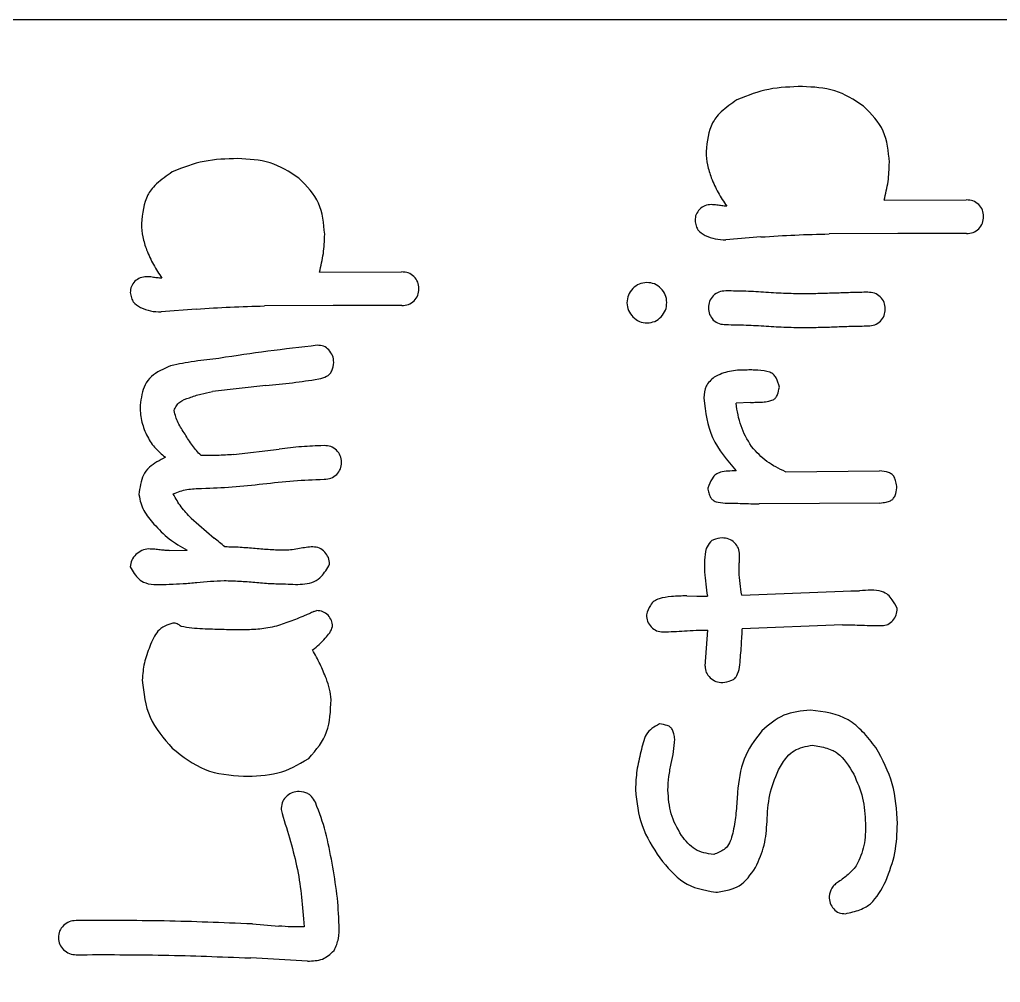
# Model space of a CAD drawing. Header units: millimetres. Extents: x -101.5 to -6.8, y -32 to 36.7.
# Drawn here: x -80.68 to -65.23, y 21.52 to 36.69 of the extents above; entities that cross this region are included whole.
import ezdxf

# ---------------------------------------------------------------- set-up
doc = ezdxf.new("R2010")
doc.units = ezdxf.units.MM
doc.layers.get('0').update_dxf_attribs({"linetype": 'CONTINUOUS'})

msp = doc.modelspace()

# ---------------------------------------------------------------- linework, layer by layer
for p, q in [((-67.06, 33.846), (-65.766, 33.849)), ((-69.005, 33.265), (-69.554, 33.221)), ((-66.846, 33.32), (-67.925, 33.313)), ((-65.763, 33.319), (-66.846, 33.32)), ((-75.957, 32.711), (-74.664, 32.714)), ((-75.743, 32.185), (-76.823, 32.178)), ((-74.66, 32.184), (-75.743, 32.185)), ((-77.902, 32.13), (-78.451, 32.086)), ((-76.804, 30.925), (-77.642, 30.828)), ((-69.167, 30.655), (-69.394, 30.646)), ((-77.313, 29.836), (-76.591, 29.922)), ((-68.616, 29.566), (-67.133, 29.58)), ((-67.129, 29.074), (-69.029, 29.062)), ((-77.978, 28.836), (-77.619, 28.519)), ((-78.324, 28.325), (-78.04, 28.332)), ((-69.304, 27.623), (-67.705, 27.685)), ((-67.705, 27.685), (-67.586, 27.688)), ((-67.586, 27.688), (-67.448, 27.692)), ((-70.17, 27.61), (-70.013, 27.605)), ((-70.013, 27.605), (-69.845, 27.604)), ((-76.047, 27.363), (-76.001, 27.379)), ((-69.881, 26.505), (-69.839, 27.073)), ((-67.715, 27.154), (-69.295, 27.09)), ((-77.011, 22.442), (-76.599, 22.409)), ((-76.144, 21.857), (-77.04, 21.906))]:
    msp.add_line(p, q)
for points in [[(-6.826, 36.689), (-6.826, -32), (-87, -32, -0.414214), (-101.5, -17.5), (-101.5, 22.189, -0.414214), (-87, 36.689)], [(-6.826, -32), (-86.5, -32, -0.414214), (-101.5, -17), (-101.5, 21.689, -0.414214), (-86.5, 36.689), (-6.826, 36.689)]]:
    msp.add_lwpolyline(points, format="xyb", close=True)
for points, knots in [([(-68.349, 35.635), (-68.527, 35.63), (-68.705, 35.624), (-69.052, 35.557), (-69.194, 35.5), (-69.379, 35.425)], [-0.1185463, -0.1185463, -0.1185463, -0.1185463, -0.0597407, -0.0597407, 0, 0, 0, 0]), ([(-67.384, 35.327), (-67.541, 35.429), (-67.676, 35.517), (-67.999, 35.617), (-68.174, 35.626), (-68.349, 35.635)], [-0.1052463, -0.1052463, -0.1052463, -0.1052463, -0.0525171, -0.0525171, 0, 0, 0, 0]), ([(-69.379, 35.425), (-69.466, 35.365), (-69.553, 35.305), (-69.699, 35.168), (-69.737, 35.111), (-69.83, 34.931), (-69.848, 34.771), (-69.866, 34.61)], [-0.08493533, -0.08493533, -0.08493533, -0.08493533, -0.06660112, -0.06660112, -0.04838608, -0.04838608, 0, 0, 0, 0]), ([(-66.977, 34.442), (-66.994, 34.614), (-67.01, 34.785), (-67.144, 35.081), (-67.26, 35.2), (-67.384, 35.327)], [-0.1065685, -0.1065685, -0.1065685, -0.1065685, -0.0533014, -0.0533014, 0, 0, 0, 0]), ([(-77.246, 34.5), (-77.424, 34.495), (-77.602, 34.489), (-77.949, 34.422), (-78.092, 34.365), (-78.276, 34.29)], [-0.1185463, -0.1185463, -0.1185463, -0.1185463, -0.0597407, -0.0597407, 0, 0, 0, 0]), ([(-76.281, 34.192), (-76.438, 34.295), (-76.573, 34.382), (-76.897, 34.482), (-77.072, 34.491), (-77.246, 34.5)], [-0.1052463, -0.1052463, -0.1052463, -0.1052463, -0.0525171, -0.0525171, 0, 0, 0, 0]), ([(-69.866, 34.61), (-69.861, 34.535), (-69.857, 34.469), (-69.829, 34.331), (-69.806, 34.264), (-69.784, 34.197)], [-0.04261441, -0.04261441, -0.04261441, -0.04261441, -0.02127619, -0.02127619, 0, 0, 0, 0]), ([(-67.06, 33.846), (-67.037, 33.944), (-67.013, 34.042), (-66.985, 34.241), (-66.982, 34.333), (-66.977, 34.442)], [-0.06530673, -0.06530673, -0.06530673, -0.06530673, -0.03274104, -0.03274104, 0, 0, 0, 0]), ([(-78.276, 34.29), (-78.363, 34.23), (-78.45, 34.17), (-78.596, 34.033), (-78.635, 33.976), (-78.727, 33.796), (-78.745, 33.636), (-78.763, 33.475)], [-0.08493511, -0.08493511, -0.08493511, -0.08493511, -0.06660105, -0.06660105, -0.04838608, -0.04838608, 0, 0, 0, 0]), ([(-75.875, 33.307), (-75.891, 33.479), (-75.907, 33.65), (-76.041, 33.946), (-76.157, 34.065), (-76.281, 34.192)], [-0.1065685, -0.1065685, -0.1065685, -0.1065685, -0.0533014, -0.0533014, 0, 0, 0, 0]), ([(-69.784, 34.197), (-69.748, 34.112), (-69.717, 34.04), (-69.636, 33.891), (-69.588, 33.82), (-69.541, 33.749)], [-0.05125696, -0.05125696, -0.05125696, -0.05125696, -0.02556867, -0.02556867, 0, 0, 0, 0]), ([(-65.571, 33.776), (-65.601, 33.799), (-65.628, 33.82), (-65.694, 33.844), (-65.73, 33.847), (-65.766, 33.849)], [-0.02185312, -0.02185312, -0.02185312, -0.02185312, -0.01091607, -0.01091607, 0, 0, 0, 0]), ([(-69.967, 33.702), (-69.989, 33.676), (-70.01, 33.65), (-70.035, 33.591), (-70.038, 33.557), (-70.04, 33.524)], [-0.02018334, -0.02018334, -0.02018334, -0.02018334, -0.01009132, -0.01009132, 0, 0, 0, 0]), ([(-69.785, 33.775), (-69.819, 33.772), (-69.853, 33.769), (-69.914, 33.744), (-69.94, 33.724), (-69.967, 33.702)], [-0.020989, -0.020989, -0.020989, -0.020989, -0.01049621, -0.01049621, 0, 0, 0, 0]), ([(-69.696, 33.767), (-69.71, 33.769), (-69.725, 33.771), (-69.756, 33.773), (-69.77, 33.774), (-69.785, 33.775)], [-0.008648695, -0.008648695, -0.008648695, -0.008648695, -0.004483151, -0.004483151, 0, 0, 0, 0]), ([(-69.541, 33.749), (-69.569, 33.751), (-69.593, 33.753), (-69.644, 33.759), (-69.67, 33.763), (-69.696, 33.767)], [-0.01558045, -0.01558045, -0.01558045, -0.01558045, -0.00777493, -0.00777493, 0, 0, 0, 0]), ([(-65.494, 33.586), (-65.497, 33.622), (-65.5, 33.657), (-65.525, 33.721), (-65.547, 33.747), (-65.571, 33.776)], [-0.02246016, -0.02246016, -0.02246016, -0.02246016, -0.01123713, -0.01123713, 0, 0, 0, 0]), ([(-65.569, 33.394), (-65.545, 33.424), (-65.524, 33.45), (-65.499, 33.514), (-65.497, 33.55), (-65.494, 33.586)], [-0.021548, -0.021548, -0.021548, -0.021548, -0.01076723, -0.01076723, 0, 0, 0, 0]), ([(-78.763, 33.475), (-78.759, 33.4), (-78.755, 33.334), (-78.727, 33.196), (-78.704, 33.129), (-78.681, 33.062)], [-0.04261441, -0.04261441, -0.04261441, -0.04261441, -0.02127619, -0.02127619, 0, 0, 0, 0]), ([(-70.04, 33.524), (-70.036, 33.495), (-70.031, 33.466), (-70.014, 33.411), (-70.004, 33.393), (-69.966, 33.342), (-69.923, 33.316), (-69.879, 33.29)], [-0.02602524, -0.02602524, -0.02602524, -0.02602524, -0.02076345, -0.02076345, -0.01524393, -0.01524393, 0, 0, 0, 0]), ([(-65.763, 33.319), (-65.727, 33.322), (-65.69, 33.324), (-65.625, 33.349), (-65.599, 33.371), (-65.569, 33.394)], [-0.02295962, -0.02295962, -0.02295962, -0.02295962, -0.01149083, -0.01149083, 0, 0, 0, 0]), ([(-75.957, 32.711), (-75.934, 32.809), (-75.911, 32.907), (-75.882, 33.107), (-75.879, 33.198), (-75.875, 33.307)], [-0.06530626, -0.06530626, -0.06530626, -0.06530626, -0.03274078, -0.03274078, 0, 0, 0, 0]), ([(-69.879, 33.29), (-69.822, 33.266), (-69.776, 33.247), (-69.667, 33.224), (-69.61, 33.223), (-69.554, 33.221)], [-0.03393672, -0.03393672, -0.03393672, -0.03393672, -0.01690666, -0.01690666, 0, 0, 0, 0]), ([(-69.005, 33.265), (-68.811, 33.278), (-68.646, 33.288), (-68.286, 33.304), (-68.105, 33.309), (-67.925, 33.313)], [-0.1083122, -0.1083122, -0.1083122, -0.1083122, -0.0540408, -0.0540408, 0, 0, 0, 0]), ([(-78.681, 33.062), (-78.645, 32.977), (-78.614, 32.905), (-78.533, 32.756), (-78.486, 32.685), (-78.439, 32.614)], [-0.05125695, -0.05125695, -0.05125695, -0.05125695, -0.02556867, -0.02556867, 0, 0, 0, 0]), ([(-78.682, 32.639), (-78.716, 32.636), (-78.75, 32.633), (-78.811, 32.609), (-78.837, 32.588), (-78.864, 32.567)], [-0.020989, -0.020989, -0.020989, -0.020989, -0.01049621, -0.01049621, 0, 0, 0, 0]), ([(-78.593, 32.632), (-78.611, 32.634), (-78.623, 32.636), (-78.653, 32.638), (-78.664, 32.639), (-78.682, 32.639)], [-0.01039887, -0.01039887, -0.01039887, -0.01039887, -0.0053825, -0.0053825, 0, 0, 0, 0]), ([(-78.439, 32.614), (-78.466, 32.616), (-78.49, 32.618), (-78.542, 32.624), (-78.567, 32.628), (-78.593, 32.632)], [-0.01558045, -0.01558045, -0.01558045, -0.01558045, -0.00777493, -0.00777493, 0, 0, 0, 0]), ([(-74.468, 32.641), (-74.499, 32.665), (-74.526, 32.686), (-74.591, 32.71), (-74.627, 32.712), (-74.664, 32.714)], [-0.02185308, -0.02185308, -0.02185308, -0.02185308, -0.01091605, -0.01091605, 0, 0, 0, 0]), ([(-74.391, 32.451), (-74.394, 32.487), (-74.397, 32.522), (-74.423, 32.586), (-74.444, 32.612), (-74.468, 32.641)], [-0.02246017, -0.02246017, -0.02246017, -0.02246017, -0.01123713, -0.01123713, 0, 0, 0, 0]), ([(-78.864, 32.567), (-78.886, 32.541), (-78.908, 32.515), (-78.932, 32.456), (-78.935, 32.422), (-78.938, 32.389)], [-0.02018334, -0.02018334, -0.02018334, -0.02018334, -0.01009132, -0.01009132, 0, 0, 0, 0]), ([(-71.021, 32.453), (-71.048, 32.42), (-71.074, 32.387), (-71.105, 32.313), (-71.108, 32.271), (-71.112, 32.229)], [-0.02538984, -0.02538984, -0.02538984, -0.02538984, -0.012695, -0.012695, 0, 0, 0, 0]), ([(-70.8, 32.547), (-70.842, 32.543), (-70.884, 32.539), (-70.957, 32.507), (-70.989, 32.48), (-71.021, 32.453)], [-0.0252364, -0.0252364, -0.0252364, -0.0252364, -0.01261812, -0.01261812, 0, 0, 0, 0]), ([(-70.578, 32.455), (-70.61, 32.482), (-70.642, 32.509), (-70.716, 32.54), (-70.758, 32.544), (-70.8, 32.547)], [-0.02536001, -0.02536001, -0.02536001, -0.02536001, -0.01268009, -0.01268009, 0, 0, 0, 0]), ([(-70.484, 32.233), (-70.488, 32.275), (-70.492, 32.317), (-70.524, 32.391), (-70.551, 32.423), (-70.578, 32.455)], [-0.02526681, -0.02526681, -0.02526681, -0.02526681, -0.01263332, -0.01263332, 0, 0, 0, 0]), ([(-78.938, 32.389), (-78.933, 32.36), (-78.928, 32.331), (-78.911, 32.276), (-78.901, 32.258), (-78.863, 32.207), (-78.82, 32.181), (-78.777, 32.154)], [-0.02602524, -0.02602524, -0.02602524, -0.02602524, -0.02076345, -0.02076345, -0.01524393, -0.01524393, 0, 0, 0, 0]), ([(-74.466, 32.26), (-74.442, 32.289), (-74.421, 32.315), (-74.396, 32.379), (-74.394, 32.415), (-74.391, 32.451)], [-0.02154808, -0.02154808, -0.02154808, -0.02154808, -0.01076727, -0.01076727, 0, 0, 0, 0]), ([(-69.754, 32.339), (-69.778, 32.31), (-69.799, 32.283), (-69.824, 32.219), (-69.826, 32.184), (-69.829, 32.148)], [-0.02154831, -0.02154831, -0.02154831, -0.02154831, -0.01076738, -0.01076738, 0, 0, 0, 0]), ([(-69.557, 32.415), (-69.594, 32.412), (-69.63, 32.409), (-69.696, 32.384), (-69.723, 32.363), (-69.754, 32.339)], [-0.02341409, -0.02341409, -0.02341409, -0.02341409, -0.01172293, -0.01172293, 0, 0, 0, 0]), ([(-68.922, 32.392), (-69.028, 32.398), (-69.134, 32.405), (-69.347, 32.413), (-69.438, 32.414), (-69.557, 32.415)], [-0.07070429, -0.07070429, -0.07070429, -0.07070429, -0.03564349, -0.03564349, 0, 0, 0, 0]), ([(-68.287, 32.369), (-68.406, 32.37), (-68.497, 32.371), (-68.711, 32.379), (-68.816, 32.385), (-68.922, 32.392)], [-0.06407243, -0.06407243, -0.06407243, -0.06407243, -0.03177219, -0.03177219, 0, 0, 0, 0]), ([(-67.802, 32.381), (-67.883, 32.379), (-67.963, 32.376), (-68.129, 32.371), (-68.195, 32.37), (-68.287, 32.369)], [-0.05450629, -0.05450629, -0.05450629, -0.05450629, -0.02780471, -0.02780471, 0, 0, 0, 0]), ([(-67.316, 32.394), (-67.409, 32.393), (-67.475, 32.392), (-67.64, 32.387), (-67.721, 32.384), (-67.802, 32.381)], [-0.04959483, -0.04959483, -0.04959483, -0.04959483, -0.02429555, -0.02429555, 0, 0, 0, 0]), ([(-67.121, 32.322), (-67.151, 32.345), (-67.178, 32.366), (-67.244, 32.389), (-67.28, 32.392), (-67.316, 32.394)], [-0.02178196, -0.02178196, -0.02178196, -0.02178196, -0.01087895, -0.01087895, 0, 0, 0, 0]), ([(-67.044, 32.131), (-67.046, 32.167), (-67.049, 32.203), (-67.074, 32.267), (-67.096, 32.293), (-67.121, 32.322)], [-0.02288942, -0.02288942, -0.02288942, -0.02288942, -0.01145761, -0.01145761, 0, 0, 0, 0]), ([(-78.777, 32.154), (-78.72, 32.131), (-78.673, 32.111), (-78.564, 32.089), (-78.508, 32.088), (-78.451, 32.086)], [-0.03393672, -0.03393672, -0.03393672, -0.03393672, -0.01690666, -0.01690666, 0, 0, 0, 0]), ([(-77.902, 32.13), (-77.709, 32.143), (-77.543, 32.153), (-77.183, 32.169), (-77.003, 32.174), (-76.823, 32.178)], [-0.1083122, -0.1083122, -0.1083122, -0.1083122, -0.0540408, -0.0540408, 0, 0, 0, 0]), ([(-74.66, 32.184), (-74.624, 32.187), (-74.588, 32.19), (-74.523, 32.214), (-74.496, 32.236), (-74.466, 32.26)], [-0.02295964, -0.02295964, -0.02295964, -0.02295964, -0.01149085, -0.01149085, 0, 0, 0, 0]), ([(-71.112, 32.229), (-71.108, 32.186), (-71.104, 32.145), (-71.072, 32.07), (-71.045, 32.037), (-71.018, 32.005)], [-0.02537724, -0.02537724, -0.02537724, -0.02537724, -0.01268835, -0.01268835, 0, 0, 0, 0]), ([(-70.575, 32.008), (-70.548, 32.041), (-70.522, 32.074), (-70.491, 32.149), (-70.488, 32.19), (-70.484, 32.233)], [-0.02559761, -0.02559761, -0.02559761, -0.02559761, -0.01279908, -0.01279908, 0, 0, 0, 0]), ([(-69.829, 32.148), (-69.826, 32.112), (-69.823, 32.076), (-69.797, 32.013), (-69.775, 31.986), (-69.752, 31.957)], [-0.02245957, -0.02245957, -0.02245957, -0.02245957, -0.01123683, -0.01123683, 0, 0, 0, 0]), ([(-71.018, 32.005), (-70.986, 31.977), (-70.954, 31.95), (-70.88, 31.919), (-70.838, 31.915), (-70.796, 31.911)], [-0.02553772, -0.02553772, -0.02553772, -0.02553772, -0.01276913, -0.01276913, 0, 0, 0, 0]), ([(-70.796, 31.911), (-70.754, 31.916), (-70.712, 31.92), (-70.638, 31.952), (-70.606, 31.98), (-70.575, 32.008)], [-0.02531695, -0.02531695, -0.02531695, -0.02531695, -0.01265821, -0.01265821, 0, 0, 0, 0]), ([(-67.118, 31.939), (-67.095, 31.968), (-67.073, 31.995), (-67.049, 32.059), (-67.046, 32.095), (-67.044, 32.131)], [-0.02154824, -0.02154824, -0.02154824, -0.02154824, -0.01076736, -0.01076736, 0, 0, 0, 0]), ([(-69.752, 31.957), (-69.721, 31.934), (-69.693, 31.913), (-69.627, 31.889), (-69.59, 31.887), (-69.554, 31.884)], [-0.02212854, -0.02212854, -0.02212854, -0.02212854, -0.01104926, -0.01104926, 0, 0, 0, 0]), ([(-69.554, 31.884), (-69.435, 31.883), (-69.343, 31.882), (-69.13, 31.874), (-69.024, 31.868), (-68.919, 31.861)], [-0.06407242, -0.06407242, -0.06407242, -0.06407242, -0.03177219, -0.03177219, 0, 0, 0, 0]), ([(-68.919, 31.861), (-68.813, 31.855), (-68.707, 31.848), (-68.494, 31.84), (-68.403, 31.839), (-68.284, 31.838)], [-0.07070429, -0.07070429, -0.07070429, -0.07070429, -0.03564349, -0.03564349, 0, 0, 0, 0]), ([(-68.284, 31.838), (-68.191, 31.84), (-68.125, 31.841), (-67.96, 31.845), (-67.879, 31.848), (-67.798, 31.851)], [-0.04959485, -0.04959485, -0.04959485, -0.04959485, -0.02429556, -0.02429556, 0, 0, 0, 0]), ([(-67.798, 31.851), (-67.717, 31.854), (-67.636, 31.857), (-67.471, 31.861), (-67.405, 31.862), (-67.312, 31.864)], [-0.05450625, -0.05450625, -0.05450625, -0.05450625, -0.0278047, -0.0278047, 0, 0, 0, 0]), ([(-67.312, 31.864), (-67.276, 31.866), (-67.24, 31.869), (-67.175, 31.894), (-67.148, 31.915), (-67.118, 31.939)], [-0.02295979, -0.02295979, -0.02295979, -0.02295979, -0.01149092, -0.01149092, 0, 0, 0, 0]), ([(-75.993, 31.558), (-76.252, 31.528), (-76.511, 31.498), (-77.042, 31.429), (-77.248, 31.398), (-77.543, 31.353)], [-0.174164, -0.174164, -0.174164, -0.174164, -0.0894692, -0.0894692, 0, 0, 0, 0]), ([(-75.809, 31.486), (-75.835, 31.509), (-75.862, 31.532), (-75.923, 31.556), (-75.958, 31.557), (-75.993, 31.558)], [-0.02130745, -0.02130745, -0.02130745, -0.02130745, -0.01065419, -0.01065419, 0, 0, 0, 0]), ([(-75.732, 31.289), (-75.735, 31.326), (-75.738, 31.363), (-75.763, 31.428), (-75.786, 31.457), (-75.809, 31.486)], [-0.0225898, -0.0225898, -0.0225898, -0.0225898, -0.01129676, -0.01129676, 0, 0, 0, 0]), ([(-78.302, 31.237), (-78.413, 31.187), (-78.523, 31.137), (-78.65, 31.025), (-78.681, 30.983), (-78.749, 30.842), (-78.767, 30.729), (-78.785, 30.617)], [-0.08444819, -0.08444819, -0.08444819, -0.08444819, -0.05228455, -0.05228455, -0.03413749, -0.03413749, 0, 0, 0, 0]), ([(-77.543, 31.353), (-77.67, 31.338), (-77.797, 31.324), (-78.071, 31.284), (-78.167, 31.264), (-78.302, 31.237)], [-0.07701451, -0.07701451, -0.07701451, -0.07701451, -0.0412962, -0.0412962, 0, 0, 0, 0]), ([(-75.965, 31.028), (-75.923, 31.04), (-75.881, 31.052), (-75.828, 31.079), (-75.812, 31.09), (-75.786, 31.115), (-75.773, 31.132), (-75.746, 31.197), (-75.739, 31.243), (-75.732, 31.289)], [-0.06048819, -0.06048819, -0.06048819, -0.06048819, -0.03608077, -0.03608077, -0.02384889, -0.02384889, -0.01402018, -0.01402018, 0, 0, 0, 0]), ([(-69.24, 31.169), (-69.327, 31.167), (-69.414, 31.165), (-69.583, 31.13), (-69.648, 31.1), (-69.738, 31.058)], [-0.05834012, -0.05834012, -0.05834012, -0.05834012, -0.02958625, -0.02958625, 0, 0, 0, 0]), ([(-69.051, 31.168), (-69.087, 31.169), (-69.112, 31.169), (-69.177, 31.17), (-69.209, 31.169), (-69.24, 31.169)], [-0.01970087, -0.01970087, -0.01970087, -0.01970087, -0.00947478, -0.00947478, 0, 0, 0, 0]), ([(-68.711, 30.899), (-68.725, 30.951), (-68.739, 31.002), (-68.775, 31.068), (-68.788, 31.084), (-68.818, 31.112), (-68.84, 31.124), (-68.918, 31.155), (-68.984, 31.161), (-69.051, 31.168)], [-0.04388327, -0.04388327, -0.04388327, -0.04388327, -0.0343727, -0.0343727, -0.02885399, -0.02885399, -0.02003996, -0.02003996, 0, 0, 0, 0]), ([(-76.804, 30.925), (-76.664, 30.939), (-76.523, 30.953), (-76.239, 30.987), (-76.124, 31.004), (-75.965, 31.028)], [-0.09485877, -0.09485877, -0.09485877, -0.09485877, -0.04817348, -0.04817348, 0, 0, 0, 0]), ([(-69.738, 31.058), (-69.762, 31.036), (-69.787, 31.014), (-69.836, 30.962), (-69.852, 30.938), (-69.89, 30.861), (-69.895, 30.795), (-69.901, 30.729)], [-0.03461736, -0.03461736, -0.03461736, -0.03461736, -0.02795011, -0.02795011, -0.01980538, -0.01980538, 0, 0, 0, 0]), ([(-78.007, 30.733), (-77.947, 30.754), (-77.888, 30.774), (-77.766, 30.805), (-77.704, 30.816), (-77.642, 30.828)], [-0.03792516, -0.03792516, -0.03792516, -0.03792516, -0.01896264, -0.01896264, 0, 0, 0, 0]), ([(-68.977, 30.665), (-68.944, 30.668), (-68.91, 30.671), (-68.855, 30.683), (-68.832, 30.689), (-68.792, 30.709), (-68.78, 30.72), (-68.759, 30.743), (-68.749, 30.761), (-68.727, 30.816), (-68.719, 30.858), (-68.711, 30.899)], [-0.03424784, -0.03424784, -0.03424784, -0.03424784, -0.02866631, -0.02866631, -0.0242026, -0.0242026, -0.01994433, -0.01994433, -0.01270343, -0.01270343, 0, 0, 0, 0]), ([(-78.785, 30.617), (-78.782, 30.536), (-78.778, 30.455), (-78.744, 30.297), (-78.716, 30.227), (-78.684, 30.147)], [-0.05185042, -0.05185042, -0.05185042, -0.05185042, -0.02596171, -0.02596171, 0, 0, 0, 0]), ([(-78.249, 30.531), (-78.237, 30.557), (-78.226, 30.583), (-78.197, 30.628), (-78.181, 30.646), (-78.116, 30.695), (-78.061, 30.714), (-78.007, 30.733)], [-0.03648479, -0.03648479, -0.03648479, -0.03648479, -0.02684447, -0.02684447, -0.01735264, -0.01735264, 0, 0, 0, 0]), ([(-69.901, 30.729), (-69.873, 30.499), (-69.849, 30.296), (-69.676, 29.913), (-69.534, 29.746), (-69.393, 29.579)], [-0.1315723, -0.1315723, -0.1315723, -0.1315723, -0.065705, -0.065705, 0, 0, 0, 0]), ([(-69.149, 29.963), (-69.219, 30.079), (-69.275, 30.172), (-69.355, 30.402), (-69.375, 30.524), (-69.394, 30.646)], [-0.07439591, -0.07439591, -0.07439591, -0.07439591, -0.03700347, -0.03700347, 0, 0, 0, 0]), ([(-69.167, 30.655), (-69.135, 30.657), (-69.104, 30.66), (-69.038, 30.663), (-69.013, 30.664), (-68.977, 30.665)], [-0.02089324, -0.02089324, -0.02089324, -0.02089324, -0.01080941, -0.01080941, 0, 0, 0, 0]), ([(-78.076, 30.159), (-78.114, 30.217), (-78.153, 30.275), (-78.216, 30.404), (-78.229, 30.456), (-78.249, 30.531)], [-0.04460993, -0.04460993, -0.04460993, -0.04460993, -0.02334305, -0.02334305, 0, 0, 0, 0]), ([(-78.684, 30.147), (-78.643, 30.076), (-78.606, 30.011), (-78.506, 29.894), (-78.445, 29.844), (-78.385, 29.794)], [-0.04699936, -0.04699936, -0.04699936, -0.04699936, -0.02348968, -0.02348968, 0, 0, 0, 0]), ([(-77.822, 29.82), (-77.878, 29.879), (-77.916, 29.92), (-78.002, 30.038), (-78.039, 30.098), (-78.076, 30.159)], [-0.0439869, -0.0439869, -0.0439869, -0.0439869, -0.0213196, -0.0213196, 0, 0, 0, 0]), ([(-77.313, 29.836), (-77.398, 29.831), (-77.483, 29.826), (-77.652, 29.82), (-77.737, 29.82), (-77.822, 29.82)], [-0.05096761, -0.05096761, -0.05096761, -0.05096761, -0.02548381, -0.02548381, 0, 0, 0, 0]), ([(-75.885, 29.978), (-76.018, 29.974), (-76.119, 29.97), (-76.357, 29.951), (-76.474, 29.937), (-76.591, 29.922)], [-0.07156664, -0.07156664, -0.07156664, -0.07156664, -0.035447, -0.035447, 0, 0, 0, 0]), ([(-75.689, 29.905), (-75.719, 29.929), (-75.747, 29.95), (-75.812, 29.974), (-75.849, 29.976), (-75.885, 29.978)], [-0.02195768, -0.02195768, -0.02195768, -0.02195768, -0.0109699, -0.0109699, 0, 0, 0, 0]), ([(-75.61, 29.715), (-75.613, 29.751), (-75.617, 29.787), (-75.642, 29.85), (-75.665, 29.877), (-75.689, 29.905)], [-0.0224614, -0.0224614, -0.0224614, -0.0224614, -0.01123648, -0.01123648, 0, 0, 0, 0]), ([(-68.616, 29.566), (-68.717, 29.615), (-68.819, 29.664), (-68.998, 29.796), (-69.066, 29.871), (-69.149, 29.963)], [-0.07401326, -0.07401326, -0.07401326, -0.07401326, -0.03716187, -0.03716187, 0, 0, 0, 0]), ([(-78.385, 29.794), (-78.475, 29.747), (-78.566, 29.701), (-78.682, 29.597), (-78.71, 29.557), (-78.773, 29.424), (-78.788, 29.315), (-78.803, 29.207)], [-0.07273956, -0.07273956, -0.07273956, -0.07273956, -0.04896441, -0.04896441, -0.03286055, -0.03286055, 0, 0, 0, 0]), ([(-75.686, 29.524), (-75.662, 29.553), (-75.641, 29.579), (-75.616, 29.643), (-75.613, 29.679), (-75.61, 29.715)], [-0.021622, -0.021622, -0.021622, -0.021622, -0.01080543, -0.01080543, 0, 0, 0, 0]), ([(-75.882, 29.448), (-75.846, 29.451), (-75.809, 29.454), (-75.744, 29.479), (-75.716, 29.5), (-75.686, 29.524)], [-0.02299721, -0.02299721, -0.02299721, -0.02299721, -0.01150797, -0.01150797, 0, 0, 0, 0]), ([(-69.393, 29.579), (-69.479, 29.579), (-69.566, 29.579), (-69.664, 29.55), (-69.689, 29.539), (-69.731, 29.509), (-69.751, 29.49), (-69.8, 29.413), (-69.82, 29.361), (-69.84, 29.309)], [-0.08627712, -0.08627712, -0.08627712, -0.08627712, -0.04511265, -0.04511265, -0.03003321, -0.03003321, -0.01680879, -0.01680879, 0, 0, 0, 0]), ([(-66.858, 29.314), (-66.863, 29.346), (-66.868, 29.378), (-66.881, 29.434), (-66.89, 29.459), (-66.913, 29.501), (-66.925, 29.514), (-66.951, 29.536), (-66.971, 29.546), (-67.034, 29.568), (-67.083, 29.574), (-67.133, 29.58)], [-0.03837528, -0.03837528, -0.03837528, -0.03837528, -0.03265797, -0.03265797, -0.02760078, -0.02760078, -0.02274653, -0.02274653, -0.01489063, -0.01489063, 0, 0, 0, 0]), ([(-77.816, 29.303), (-77.631, 29.31), (-77.499, 29.315), (-77.171, 29.34), (-77.01, 29.358), (-76.849, 29.375)], [-0.09899191, -0.09899191, -0.09899191, -0.09899191, -0.04852338, -0.04852338, 0, 0, 0, 0]), ([(-76.849, 29.375), (-76.688, 29.393), (-76.527, 29.41), (-76.199, 29.436), (-76.067, 29.441), (-75.882, 29.448)], [-0.1088792, -0.1088792, -0.1088792, -0.1088792, -0.0555094, -0.0555094, 0, 0, 0, 0]), ([(-78.803, 29.207), (-78.782, 29.107), (-78.767, 29.036), (-78.683, 28.88), (-78.625, 28.811), (-78.566, 28.743)], [-0.05506171, -0.05506171, -0.05506171, -0.05506171, -0.02697373, -0.02697373, 0, 0, 0, 0]), ([(-78.262, 29.219), (-78.181, 29.25), (-78.121, 29.273), (-77.97, 29.299), (-77.893, 29.301), (-77.816, 29.303)], [-0.04664203, -0.04664203, -0.04664203, -0.04664203, -0.02305208, -0.02305208, 0, 0, 0, 0]), ([(-77.978, 28.836), (-78.034, 28.894), (-78.089, 28.951), (-78.185, 29.079), (-78.22, 29.141), (-78.262, 29.219)], [-0.05261284, -0.05261284, -0.05261284, -0.05261284, -0.02642253, -0.02642253, 0, 0, 0, 0]), ([(-69.84, 29.309), (-69.835, 29.283), (-69.829, 29.256), (-69.816, 29.207), (-69.807, 29.183), (-69.784, 29.143), (-69.772, 29.131), (-69.746, 29.11), (-69.727, 29.101), (-69.665, 29.081), (-69.615, 29.077), (-69.565, 29.072)], [-0.03572543, -0.03572543, -0.03572543, -0.03572543, -0.03123992, -0.03123992, -0.02658642, -0.02658642, -0.02222118, -0.02222118, -0.01509128, -0.01509128, 0, 0, 0, 0]), ([(-67.129, 29.074), (-67.095, 29.078), (-67.061, 29.081), (-67.005, 29.093), (-66.981, 29.1), (-66.941, 29.12), (-66.928, 29.131), (-66.907, 29.155), (-66.896, 29.173), (-66.874, 29.229), (-66.866, 29.272), (-66.858, 29.314)], [-0.03502075, -0.03502075, -0.03502075, -0.03502075, -0.02931522, -0.02931522, -0.0247492, -0.0247492, -0.02039201, -0.02039201, -0.01299428, -0.01299428, 0, 0, 0, 0]), ([(-69.565, 29.072), (-69.514, 29.072), (-69.478, 29.072), (-69.386, 29.07), (-69.342, 29.069), (-69.297, 29.067)], [-0.02736355, -0.02736355, -0.02736355, -0.02736355, -0.01340198, -0.01340198, 0, 0, 0, 0]), ([(-69.297, 29.067), (-69.253, 29.066), (-69.208, 29.064), (-69.117, 29.063), (-69.08, 29.062), (-69.029, 29.062)], [-0.03006314, -0.03006314, -0.03006314, -0.03006314, -0.01533897, -0.01533897, 0, 0, 0, 0]), ([(-78.566, 28.743), (-78.489, 28.661), (-78.412, 28.579), (-78.237, 28.442), (-78.143, 28.39), (-78.04, 28.332)], [-0.07085614, -0.07085614, -0.07085614, -0.07085614, -0.03545565, -0.03545565, 0, 0, 0, 0]), ([(-77.447, 28.382), (-77.475, 28.406), (-77.502, 28.431), (-77.56, 28.477), (-77.585, 28.495), (-77.619, 28.519)], [-0.02465954, -0.02465954, -0.02465954, -0.02465954, -0.0125287, -0.0125287, 0, 0, 0, 0]), ([(-69.613, 28.523), (-69.66, 28.518), (-69.708, 28.513), (-69.768, 28.487), (-69.784, 28.476), (-69.826, 28.433), (-69.846, 28.394), (-69.866, 28.356)], [-0.03319714, -0.03319714, -0.03319714, -0.03319714, -0.02008388, -0.02008388, -0.01302376, -0.01302376, 0, 0, 0, 0]), ([(-69.416, 28.449), (-69.447, 28.473), (-69.474, 28.494), (-69.54, 28.518), (-69.577, 28.52), (-69.613, 28.523)], [-0.02195767, -0.02195767, -0.02195767, -0.02195767, -0.0109699, -0.0109699, 0, 0, 0, 0]), ([(-69.338, 28.259), (-69.341, 28.295), (-69.344, 28.331), (-69.37, 28.394), (-69.392, 28.421), (-69.416, 28.449)], [-0.02246142, -0.02246142, -0.02246142, -0.02246142, -0.01123649, -0.01123649, 0, 0, 0, 0]), ([(-78.649, 28.35), (-78.689, 28.345), (-78.724, 28.341), (-78.791, 28.31), (-78.82, 28.286), (-78.849, 28.261)], [-0.02290128, -0.02290128, -0.02290128, -0.02290128, -0.01142934, -0.01142934, 0, 0, 0, 0]), ([(-78.489, 28.338), (-78.516, 28.341), (-78.542, 28.344), (-78.597, 28.348), (-78.618, 28.349), (-78.649, 28.35)], [-0.01794947, -0.01794947, -0.01794947, -0.01794947, -0.00918381, -0.00918381, 0, 0, 0, 0]), ([(-78.324, 28.325), (-78.357, 28.326), (-78.378, 28.327), (-78.434, 28.331), (-78.462, 28.334), (-78.489, 28.338)], [-0.01690554, -0.01690554, -0.01690554, -0.01690554, -0.00829054, -0.00829054, 0, 0, 0, 0]), ([(-76.968, 28.356), (-77.048, 28.362), (-77.128, 28.369), (-77.291, 28.379), (-77.356, 28.38), (-77.447, 28.382)], [-0.053883, -0.053883, -0.053883, -0.053883, -0.02746652, -0.02746652, 0, 0, 0, 0]), ([(-76.5, 28.329), (-76.589, 28.331), (-76.653, 28.332), (-76.812, 28.342), (-76.89, 28.349), (-76.968, 28.356)], [-0.04803254, -0.04803254, -0.04803254, -0.04803254, -0.02347039, -0.02347039, 0, 0, 0, 0]), ([(-76.273, 28.356), (-76.31, 28.349), (-76.348, 28.343), (-76.425, 28.333), (-76.456, 28.331), (-76.5, 28.329)], [-0.02573258, -0.02573258, -0.02573258, -0.02573258, -0.01307793, -0.01307793, 0, 0, 0, 0]), ([(-76.062, 28.383), (-76.102, 28.38), (-76.131, 28.379), (-76.203, 28.369), (-76.238, 28.362), (-76.273, 28.356)], [-0.02189571, -0.02189571, -0.02189571, -0.02189571, -0.01065251, -0.01065251, 0, 0, 0, 0]), ([(-75.874, 28.302), (-75.901, 28.326), (-75.928, 28.349), (-75.99, 28.377), (-76.026, 28.38), (-76.062, 28.383)], [-0.02161326, -0.02161326, -0.02161326, -0.02161326, -0.01080672, -0.01080672, 0, 0, 0, 0]), ([(-75.797, 28.109), (-75.801, 28.145), (-75.804, 28.181), (-75.83, 28.245), (-75.852, 28.273), (-75.874, 28.302)], [-0.021651, -0.021651, -0.021651, -0.021651, -0.01082542, -0.01082542, 0, 0, 0, 0]), ([(-69.866, 28.356), (-69.878, 28.287), (-69.886, 28.239), (-69.893, 28.111), (-69.892, 28.049), (-69.891, 27.988)], [-0.03872326, -0.03872326, -0.03872326, -0.03872326, -0.01853859, -0.01853859, 0, 0, 0, 0]), ([(-78.849, 28.261), (-78.874, 28.233), (-78.899, 28.205), (-78.93, 28.141), (-78.934, 28.107), (-78.939, 28.067)], [-0.0242122, -0.0242122, -0.0242122, -0.0242122, -0.01213652, -0.01213652, 0, 0, 0, 0]), ([(-69.347, 27.991), (-69.347, 28.016), (-69.347, 28.036), (-69.345, 28.08), (-69.344, 28.103), (-69.343, 28.125)], [-0.01347981, -0.01347981, -0.01347981, -0.01347981, -0.00670594, -0.00670594, 0, 0, 0, 0]), ([(-69.343, 28.125), (-69.341, 28.147), (-69.34, 28.17), (-69.338, 28.215), (-69.338, 28.234), (-69.338, 28.259)], [-0.01474308, -0.01474308, -0.01474308, -0.01474308, -0.00740873, -0.00740873, 0, 0, 0, 0]), ([(-78.939, 28.067), (-78.898, 27.995), (-78.856, 27.923), (-78.779, 27.855), (-78.746, 27.831), (-78.589, 27.778), (-78.456, 27.786), (-78.323, 27.795)], [-0.1082518, -0.1082518, -0.1082518, -0.1082518, -0.0590521, -0.0590521, -0.0398846, -0.0398846, 0, 0, 0, 0]), ([(-76.491, 27.798), (-76.387, 27.793), (-76.283, 27.788), (-76.139, 27.805), (-76.088, 27.816), (-75.993, 27.858), (-75.958, 27.885), (-75.879, 27.969), (-75.838, 28.039), (-75.797, 28.109)], [-0.07603762, -0.07603762, -0.07603762, -0.07603762, -0.05139732, -0.05139732, -0.03812719, -0.03812719, -0.02430718, -0.02430718, 0, 0, 0, 0]), ([(-69.891, 27.988), (-69.885, 27.919), (-69.88, 27.869), (-69.863, 27.731), (-69.854, 27.667), (-69.845, 27.604)], [-0.04179311, -0.04179311, -0.04179311, -0.04179311, -0.01934386, -0.01934386, 0, 0, 0, 0]), ([(-69.304, 27.623), (-69.313, 27.684), (-69.322, 27.746), (-69.338, 27.876), (-69.342, 27.924), (-69.347, 27.991)], [-0.03822742, -0.03822742, -0.03822742, -0.03822742, -0.02030542, -0.02030542, 0, 0, 0, 0]), ([(-78.323, 27.795), (-78.24, 27.797), (-78.182, 27.799), (-78.034, 27.809), (-77.962, 27.816), (-77.89, 27.823)], [-0.04427603, -0.04427603, -0.04427603, -0.04427603, -0.02170031, -0.02170031, 0, 0, 0, 0]), ([(-77.89, 27.823), (-77.819, 27.83), (-77.747, 27.837), (-77.601, 27.847), (-77.542, 27.849), (-77.46, 27.852)], [-0.04836489, -0.04836489, -0.04836489, -0.04836489, -0.02468166, -0.02468166, 0, 0, 0, 0]), ([(-77.46, 27.852), (-77.368, 27.85), (-77.302, 27.848), (-77.137, 27.839), (-77.056, 27.832), (-76.976, 27.825)], [-0.04956656, -0.04956656, -0.04956656, -0.04956656, -0.02428098, -0.02428098, 0, 0, 0, 0]), ([(-76.976, 27.825), (-76.895, 27.818), (-76.814, 27.811), (-76.649, 27.802), (-76.584, 27.8), (-76.491, 27.798)], [-0.05446736, -0.05446736, -0.05446736, -0.05446736, -0.02778564, -0.02778564, 0, 0, 0, 0]), ([(-66.853, 27.412), (-66.878, 27.46), (-66.903, 27.509), (-66.952, 27.579), (-66.974, 27.606), (-67.025, 27.647), (-67.057, 27.666), (-67.202, 27.709), (-67.325, 27.7), (-67.448, 27.692)], [-0.1008235, -0.1008235, -0.1008235, -0.1008235, -0.0726776, -0.0726776, -0.0538199, -0.0538199, -0.0369062, -0.0369062, 0, 0, 0, 0]), ([(-70.411, 27.6), (-70.479, 27.592), (-70.547, 27.585), (-70.633, 27.557), (-70.66, 27.544), (-70.705, 27.512), (-70.725, 27.492), (-70.77, 27.419), (-70.789, 27.366), (-70.807, 27.313)], [-0.06967813, -0.06967813, -0.06967813, -0.06967813, -0.04195376, -0.04195376, -0.02866502, -0.02866502, -0.01677161, -0.01677161, 0, 0, 0, 0]), ([(-70.17, 27.61), (-70.21, 27.609), (-70.25, 27.609), (-70.331, 27.606), (-70.366, 27.603), (-70.411, 27.6)], [-0.02661879, -0.02661879, -0.02661879, -0.02661879, -0.01338857, -0.01338857, 0, 0, 0, 0]), ([(-76.047, 27.363), (-76.071, 27.352), (-76.094, 27.341), (-76.143, 27.319), (-76.162, 27.311), (-76.19, 27.3)], [-0.01754267, -0.01754267, -0.01754267, -0.01754267, -0.008949, -0.008949, 0, 0, 0, 0]), ([(-75.822, 27.305), (-75.848, 27.328), (-75.873, 27.349), (-75.933, 27.374), (-75.967, 27.377), (-76.001, 27.379)], [-0.0204253, -0.0204253, -0.0204253, -0.0204253, -0.01021097, -0.01021097, 0, 0, 0, 0]), ([(-66.923, 27.223), (-66.902, 27.252), (-66.882, 27.28), (-66.859, 27.342), (-66.856, 27.377), (-66.853, 27.412)], [-0.02087569, -0.02087569, -0.02087569, -0.02087569, -0.01043761, -0.01043761, 0, 0, 0, 0]), ([(-76.19, 27.3), (-76.268, 27.267), (-76.346, 27.235), (-76.511, 27.174), (-76.574, 27.154), (-76.665, 27.126)], [-0.0549219, -0.0549219, -0.0549219, -0.0549219, -0.02863118, -0.02863118, 0, 0, 0, 0]), ([(-75.75, 27.129), (-75.754, 27.163), (-75.757, 27.195), (-75.781, 27.253), (-75.801, 27.279), (-75.822, 27.305)], [-0.01975696, -0.01975696, -0.01975696, -0.01975696, -0.0098777, -0.0098777, 0, 0, 0, 0]), ([(-70.807, 27.313), (-70.804, 27.277), (-70.801, 27.242), (-70.776, 27.178), (-70.754, 27.15), (-70.731, 27.122)], [-0.02204966, -0.02204966, -0.02204966, -0.02204966, -0.01102688, -0.01102688, 0, 0, 0, 0]), ([(-67.098, 27.142), (-67.064, 27.146), (-67.03, 27.149), (-66.972, 27.176), (-66.947, 27.2), (-66.923, 27.223)], [-0.02039799, -0.02039799, -0.02039799, -0.02039799, -0.01019894, -0.01019894, 0, 0, 0, 0]), ([(-78.268, 27.183), (-78.311, 27.168), (-78.354, 27.154), (-78.441, 27.111), (-78.474, 27.087), (-78.559, 26.991), (-78.595, 26.902), (-78.631, 26.813)], [-0.05417866, -0.05417866, -0.05417866, -0.05417866, -0.04269319, -0.04269319, -0.02878867, -0.02878867, 0, 0, 0, 0]), ([(-78.138, 27.13), (-78.157, 27.145), (-78.176, 27.161), (-78.219, 27.179), (-78.243, 27.181), (-78.268, 27.183)], [-0.01520712, -0.01520712, -0.01520712, -0.01520712, -0.00760646, -0.00760646, 0, 0, 0, 0]), ([(-77.799, 27.09), (-77.856, 27.094), (-77.913, 27.097), (-78.029, 27.11), (-78.073, 27.118), (-78.138, 27.13)], [-0.03813313, -0.03813313, -0.03813313, -0.03813313, -0.01955473, -0.01955473, 0, 0, 0, 0]), ([(-77.195, 27.077), (-77.296, 27.077), (-77.397, 27.077), (-77.6, 27.082), (-77.686, 27.085), (-77.799, 27.09)], [-0.06742402, -0.06742402, -0.06742402, -0.06742402, -0.03404015, -0.03404015, 0, 0, 0, 0]), ([(-76.665, 27.126), (-76.765, 27.107), (-76.838, 27.093), (-77.017, 27.078), (-77.106, 27.077), (-77.195, 27.077)], [-0.05416819, -0.05416819, -0.05416819, -0.05416819, -0.02674001, -0.02674001, 0, 0, 0, 0]), ([(-75.868, 26.942), (-75.843, 26.97), (-75.817, 26.998), (-75.774, 27.063), (-75.764, 27.09), (-75.75, 27.129)], [-0.02381816, -0.02381816, -0.02381816, -0.02381816, -0.01254042, -0.01254042, 0, 0, 0, 0]), ([(-70.731, 27.122), (-70.703, 27.098), (-70.677, 27.075), (-70.614, 27.05), (-70.578, 27.047), (-70.543, 27.044)], [-0.02142632, -0.02142632, -0.02142632, -0.02142632, -0.0107111, -0.0107111, 0, 0, 0, 0]), ([(-70.543, 27.044), (-70.479, 27.046), (-70.434, 27.047), (-70.32, 27.052), (-70.264, 27.055), (-70.208, 27.059)], [-0.03434793, -0.03434793, -0.03434793, -0.03434793, -0.0167257, -0.0167257, 0, 0, 0, 0]), ([(-70.208, 27.059), (-70.147, 27.062), (-70.085, 27.066), (-69.961, 27.071), (-69.909, 27.072), (-69.839, 27.073)], [-0.0414407, -0.0414407, -0.0414407, -0.0414407, -0.02098259, -0.02098259, 0, 0, 0, 0]), ([(-69.337, 26.489), (-69.329, 26.589), (-69.32, 26.689), (-69.305, 26.894), (-69.301, 26.975), (-69.295, 27.09)], [-0.06754743, -0.06754743, -0.06754743, -0.06754743, -0.03450138, -0.03450138, 0, 0, 0, 0]), ([(-67.715, 27.154), (-67.656, 27.154), (-67.614, 27.154), (-67.509, 27.152), (-67.458, 27.15), (-67.407, 27.148)], [-0.03151082, -0.03151082, -0.03151082, -0.03151082, -0.01543314, -0.01543314, 0, 0, 0, 0]), ([(-67.407, 27.148), (-67.355, 27.147), (-67.304, 27.145), (-67.199, 27.143), (-67.157, 27.143), (-67.098, 27.142)], [-0.03461929, -0.03461929, -0.03461929, -0.03461929, -0.01766369, -0.01766369, 0, 0, 0, 0]), ([(-76.065, 26.759), (-76.025, 26.79), (-75.995, 26.814), (-75.929, 26.876), (-75.899, 26.909), (-75.868, 26.942)], [-0.02718937, -0.02718937, -0.02718937, -0.02718937, -0.01345767, -0.01345767, 0, 0, 0, 0]), ([(-78.631, 26.813), (-78.663, 26.728), (-78.696, 26.642), (-78.736, 26.465), (-78.742, 26.385), (-78.749, 26.284)], [-0.06011707, -0.06011707, -0.06011707, -0.06011707, -0.0302073, -0.0302073, 0, 0, 0, 0]), ([(-75.849, 26.303), (-75.884, 26.39), (-75.912, 26.458), (-75.985, 26.611), (-76.025, 26.685), (-76.065, 26.759)], [-0.05081937, -0.05081937, -0.05081937, -0.05081937, -0.02525479, -0.02525479, 0, 0, 0, 0]), ([(-69.881, 26.505), (-69.878, 26.469), (-69.875, 26.434), (-69.849, 26.372), (-69.826, 26.346), (-69.802, 26.318)], [-0.02193835, -0.02193835, -0.02193835, -0.02193835, -0.01097208, -0.01097208, 0, 0, 0, 0]), ([(-69.604, 26.246), (-69.559, 26.254), (-69.513, 26.261), (-69.457, 26.282), (-69.44, 26.291), (-69.412, 26.313), (-69.398, 26.328), (-69.363, 26.393), (-69.35, 26.441), (-69.337, 26.489)], [-0.06280319, -0.06280319, -0.06280319, -0.06280319, -0.03698388, -0.03698388, -0.02491864, -0.02491864, -0.01493345, -0.01493345, 0, 0, 0, 0]), ([(-78.749, 26.284), (-78.727, 26.077), (-78.706, 25.877), (-78.547, 25.52), (-78.412, 25.366), (-78.277, 25.212)], [-0.1230416, -0.1230416, -0.1230416, -0.1230416, -0.0615147, -0.0615147, 0, 0, 0, 0]), ([(-75.775, 25.974), (-75.781, 26.037), (-75.785, 26.085), (-75.811, 26.196), (-75.83, 26.25), (-75.849, 26.303)], [-0.03444704, -0.03444704, -0.03444704, -0.03444704, -0.01703846, -0.01703846, 0, 0, 0, 0]), ([(-69.802, 26.318), (-69.771, 26.295), (-69.743, 26.275), (-69.677, 26.251), (-69.64, 26.249), (-69.604, 26.246)], [-0.02199272, -0.02199272, -0.02199272, -0.02199272, -0.01098758, -0.01098758, 0, 0, 0, 0]), ([(-76.127, 25.048), (-76, 25.196), (-75.901, 25.31), (-75.789, 25.623), (-75.782, 25.798), (-75.775, 25.974)], [-0.1059139, -0.1059139, -0.1059139, -0.1059139, -0.0525822, -0.0525822, 0, 0, 0, 0]), ([(-68.223, 25.812), (-68.368, 25.797), (-68.512, 25.783), (-68.767, 25.675), (-68.876, 25.582), (-68.987, 25.487)], [-0.0874241, -0.0874241, -0.0874241, -0.0874241, -0.04371234, -0.04371234, 0, 0, 0, 0]), ([(-67.191, 25.223), (-67.259, 25.308), (-67.326, 25.394), (-67.467, 25.542), (-67.543, 25.608), (-67.8, 25.758), (-68.001, 25.783), (-68.223, 25.812)], [-0.1368197, -0.1368197, -0.1368197, -0.1368197, -0.100929, -0.100929, -0.0672743, -0.0672743, 0, 0, 0, 0]), ([(-70.598, 25.593), (-70.64, 25.571), (-70.682, 25.548), (-70.753, 25.495), (-70.782, 25.466), (-70.853, 25.346), (-70.873, 25.25), (-70.893, 25.153)], [-0.06434321, -0.06434321, -0.06434321, -0.06434321, -0.04642425, -0.04642425, -0.02961848, -0.02961848, 0, 0, 0, 0]), ([(-70.358, 25.351), (-70.363, 25.381), (-70.367, 25.411), (-70.379, 25.461), (-70.386, 25.483), (-70.406, 25.521), (-70.417, 25.532), (-70.44, 25.552), (-70.458, 25.561), (-70.513, 25.581), (-70.556, 25.587), (-70.598, 25.593)], [-0.03379756, -0.03379756, -0.03379756, -0.03379756, -0.02860036, -0.02860036, -0.02418191, -0.02418191, -0.01992183, -0.01992183, -0.01293815, -0.01293815, 0, 0, 0, 0]), ([(-70.414, 24.972), (-70.401, 25.035), (-70.388, 25.097), (-70.368, 25.228), (-70.364, 25.278), (-70.358, 25.351)], [-0.04246496, -0.04246496, -0.04246496, -0.04246496, -0.02192521, -0.02192521, 0, 0, 0, 0]), ([(-68.987, 25.487), (-69.106, 25.33), (-69.204, 25.201), (-69.329, 24.875), (-69.35, 24.695), (-69.371, 24.516)], [-0.1087874, -0.1087874, -0.1087874, -0.1087874, -0.0541917, -0.0541917, 0, 0, 0, 0]), ([(-78.277, 25.212), (-78.111, 25.08), (-77.947, 24.95), (-77.573, 24.803), (-77.363, 24.785), (-77.153, 24.768)], [-0.1262176, -0.1262176, -0.1262176, -0.1262176, -0.0631082, -0.0631082, 0, 0, 0, 0]), ([(-68.726, 24.869), (-68.685, 24.94), (-68.643, 25.011), (-68.549, 25.124), (-68.51, 25.153), (-68.395, 25.22), (-68.292, 25.24), (-68.19, 25.26)], [-0.05724596, -0.05724596, -0.05724596, -0.05724596, -0.04360718, -0.04360718, -0.03126654, -0.03126654, 0, 0, 0, 0]), ([(-68.19, 25.26), (-68.113, 25.246), (-68.035, 25.233), (-67.885, 25.187), (-67.836, 25.159), (-67.691, 25.054), (-67.616, 24.929), (-67.54, 24.804)], [-0.07333431, -0.07333431, -0.07333431, -0.07333431, -0.05919627, -0.05919627, -0.04378141, -0.04378141, 0, 0, 0, 0]), ([(-66.851, 24.026), (-66.864, 24.238), (-66.877, 24.45), (-66.989, 24.85), (-67.085, 25.027), (-67.191, 25.223)], [-0.1333738, -0.1333738, -0.1333738, -0.1333738, -0.0667348, -0.0667348, 0, 0, 0, 0]), ([(-77.153, 24.768), (-76.97, 24.774), (-76.786, 24.779), (-76.438, 24.867), (-76.306, 24.944), (-76.127, 25.048)], [-0.1227462, -0.1227462, -0.1227462, -0.1227462, -0.0621379, -0.0621379, 0, 0, 0, 0]), ([(-70.893, 25.153), (-70.917, 25.055), (-70.941, 24.958), (-70.97, 24.759), (-70.974, 24.67), (-70.979, 24.56)], [-0.06573037, -0.06573037, -0.06573037, -0.06573037, -0.03299341, -0.03299341, 0, 0, 0, 0]), ([(-70.467, 24.552), (-70.464, 24.633), (-70.461, 24.691), (-70.443, 24.833), (-70.428, 24.903), (-70.414, 24.972)], [-0.04321323, -0.04321323, -0.04321323, -0.04321323, -0.02123185, -0.02123185, 0, 0, 0, 0]), ([(-68.905, 24.059), (-68.898, 24.199), (-68.89, 24.339), (-68.832, 24.611), (-68.785, 24.727), (-68.726, 24.869)], [-0.091978, -0.091978, -0.091978, -0.091978, -0.04617943, -0.04617943, 0, 0, 0, 0]), ([(-67.54, 24.804), (-67.485, 24.677), (-67.432, 24.556), (-67.37, 24.296), (-67.362, 24.161), (-67.354, 24.026)], [-0.08130232, -0.08130232, -0.08130232, -0.08130232, -0.04064684, -0.04064684, 0, 0, 0, 0]), ([(-76.469, 24.462), (-76.496, 24.434), (-76.522, 24.407), (-76.552, 24.342), (-76.556, 24.305), (-76.56, 24.266)], [-0.02326839, -0.02326839, -0.02326839, -0.02326839, -0.0116356, -0.0116356, 0, 0, 0, 0]), ([(-76.278, 24.531), (-76.313, 24.527), (-76.348, 24.524), (-76.411, 24.501), (-76.44, 24.482), (-76.469, 24.462)], [-0.02112304, -0.02112304, -0.02112304, -0.02112304, -0.01056154, -0.01056154, 0, 0, 0, 0]), ([(-76.022, 24.359), (-76.042, 24.392), (-76.061, 24.425), (-76.106, 24.475), (-76.125, 24.488), (-76.181, 24.517), (-76.229, 24.524), (-76.278, 24.531)], [-0.02777657, -0.02777657, -0.02777657, -0.02777657, -0.02081475, -0.02081475, -0.0146577, -0.0146577, 0, 0, 0, 0]), ([(-70.979, 24.56), (-70.957, 24.352), (-70.939, 24.17), (-70.809, 23.812), (-70.702, 23.647), (-70.595, 23.482)], [-0.1178656, -0.1178656, -0.1178656, -0.1178656, -0.0588515, -0.0588515, 0, 0, 0, 0]), ([(-70.254, 23.836), (-70.321, 23.955), (-70.38, 24.058), (-70.449, 24.297), (-70.458, 24.425), (-70.467, 24.552)], [-0.07676729, -0.07676729, -0.07676729, -0.07676729, -0.03831585, -0.03831585, 0, 0, 0, 0]), ([(-69.371, 24.516), (-69.376, 24.419), (-69.382, 24.323), (-69.402, 24.123), (-69.414, 24.048), (-69.432, 23.939)], [-0.06371515, -0.06371515, -0.06371515, -0.06371515, -0.03303481, -0.03303481, 0, 0, 0, 0]), ([(-76.56, 24.266), (-76.559, 24.25), (-76.558, 24.237), (-76.554, 24.208), (-76.55, 24.194), (-76.546, 24.18)], [-0.008804074, -0.008804074, -0.008804074, -0.008804074, -0.004394836, -0.004394836, 0, 0, 0, 0]), ([(-75.759, 23.4), (-75.789, 23.564), (-75.819, 23.728), (-75.906, 24.055), (-75.954, 24.181), (-76.022, 24.359)], [-0.1119922, -0.1119922, -0.1119922, -0.1119922, -0.0571201, -0.0571201, 0, 0, 0, 0]), ([(-76.546, 24.18), (-76.456, 23.888), (-76.365, 23.597), (-76.244, 22.997), (-76.226, 22.739), (-76.201, 22.396)], [-0.2045575, -0.2045575, -0.2045575, -0.2045575, -0.1034173, -0.1034173, 0, 0, 0, 0]), ([(-69.087, 23.33), (-69.03, 23.455), (-68.982, 23.561), (-68.922, 23.805), (-68.914, 23.932), (-68.905, 24.059)], [-0.07663888, -0.07663888, -0.07663888, -0.07663888, -0.03821291, -0.03821291, 0, 0, 0, 0]), ([(-67.354, 24.026), (-67.355, 23.908), (-67.357, 23.791), (-67.403, 23.565), (-67.445, 23.476), (-67.501, 23.356)], [-0.07837157, -0.07837157, -0.07837157, -0.07837157, -0.03964465, -0.03964465, 0, 0, 0, 0]), ([(-67.034, 23.118), (-66.976, 23.27), (-66.923, 23.41), (-66.862, 23.713), (-66.856, 23.87), (-66.851, 24.026)], [-0.0939275, -0.0939275, -0.0939275, -0.0939275, -0.04693973, -0.04693973, 0, 0, 0, 0]), ([(-69.746, 23.536), (-69.86, 23.554), (-69.953, 23.568), (-70.122, 23.671), (-70.188, 23.754), (-70.254, 23.836)], [-0.06372331, -0.06372331, -0.06372331, -0.06372331, -0.03175033, -0.03175033, 0, 0, 0, 0]), ([(-69.432, 23.939), (-69.451, 23.851), (-69.47, 23.762), (-69.533, 23.657), (-69.558, 23.633), (-69.628, 23.582), (-69.687, 23.559), (-69.746, 23.536)], [-0.04629116, -0.04629116, -0.04629116, -0.04629116, -0.02868447, -0.02868447, -0.01897675, -0.01897675, 0, 0, 0, 0]), ([(-75.647, 22.415), (-75.656, 22.602), (-75.663, 22.742), (-75.702, 23.074), (-75.73, 23.237), (-75.759, 23.4)], [-0.1003808, -0.1003808, -0.1003808, -0.1003808, -0.0496411, -0.0496411, 0, 0, 0, 0]), ([(-70.595, 23.482), (-70.479, 23.338), (-70.363, 23.194), (-70.07, 23.006), (-69.915, 22.978), (-69.712, 22.941)], [-0.1223891, -0.1223891, -0.1223891, -0.1223891, -0.0616902, -0.0616902, 0, 0, 0, 0]), ([(-67.501, 23.356), (-67.547, 23.301), (-67.58, 23.262), (-67.675, 23.179), (-67.727, 23.143), (-67.778, 23.108)], [-0.03828837, -0.03828837, -0.03828837, -0.03828837, -0.01878458, -0.01878458, 0, 0, 0, 0]), ([(-69.712, 22.941), (-69.641, 22.951), (-69.569, 22.962), (-69.432, 22.998), (-69.383, 23.02), (-69.24, 23.11), (-69.164, 23.22), (-69.087, 23.33)], [-0.06982316, -0.06982316, -0.06982316, -0.06982316, -0.05532766, -0.05532766, -0.04019023, -0.04019023, 0, 0, 0, 0]), ([(-67.778, 23.108), (-67.799, 23.093), (-67.82, 23.077), (-67.857, 23.045), (-67.874, 23.027), (-67.911, 22.968), (-67.919, 22.925), (-67.928, 22.874)], [-0.03274983, -0.03274983, -0.03274983, -0.03274983, -0.02405477, -0.02405477, -0.01553958, -0.01553958, 0, 0, 0, 0]), ([(-67.67, 22.603), (-67.592, 22.621), (-67.515, 22.639), (-67.365, 22.696), (-67.315, 22.728), (-67.173, 22.85), (-67.103, 22.984), (-67.034, 23.118)], [-0.07713675, -0.07713675, -0.07713675, -0.07713675, -0.06209837, -0.06209837, -0.04524349, -0.04524349, 0, 0, 0, 0]), ([(-67.928, 22.874), (-67.925, 22.838), (-67.923, 22.802), (-67.899, 22.737), (-67.878, 22.709), (-67.855, 22.679)], [-0.0225805, -0.0225805, -0.0225805, -0.0225805, -0.01129566, -0.01129566, 0, 0, 0, 0]), ([(-67.855, 22.679), (-67.828, 22.654), (-67.802, 22.632), (-67.74, 22.607), (-67.705, 22.605), (-67.67, 22.603)], [-0.02125825, -0.02125825, -0.02125825, -0.02125825, -0.01062629, -0.01062629, 0, 0, 0, 0]), ([(-79.99, 22.418), (-80.015, 22.39), (-80.038, 22.362), (-80.065, 22.298), (-80.067, 22.261), (-80.07, 22.224)], [-0.02205503, -0.02205503, -0.02205503, -0.02205503, -0.01102624, -0.01102624, 0, 0, 0, 0]), ([(-79.793, 22.497), (-79.83, 22.493), (-79.867, 22.49), (-79.933, 22.464), (-79.961, 22.442), (-79.99, 22.418)], [-0.02257898, -0.02257898, -0.02257898, -0.02257898, -0.01129076, -0.01129076, 0, 0, 0, 0]), ([(-77.011, 22.442), (-77.51, 22.463), (-77.936, 22.48), (-78.866, 22.498), (-79.329, 22.497), (-79.793, 22.497)], [-0.2789913, -0.2789913, -0.2789913, -0.2789913, -0.1391887, -0.1391887, 0, 0, 0, 0]), ([(-76.201, 22.396), (-76.274, 22.395), (-76.334, 22.394), (-76.467, 22.399), (-76.533, 22.404), (-76.599, 22.409)], [-0.04001549, -0.04001549, -0.04001549, -0.04001549, -0.0199314, -0.0199314, 0, 0, 0, 0]), ([(-75.728, 22.023), (-75.695, 22.093), (-75.672, 22.144), (-75.647, 22.278), (-75.647, 22.347), (-75.647, 22.415)], [-0.04200076, -0.04200076, -0.04200076, -0.04200076, -0.0205891, -0.0205891, 0, 0, 0, 0]), ([(-80.07, 22.224), (-80.067, 22.188), (-80.063, 22.152), (-80.036, 22.089), (-80.012, 22.062), (-79.988, 22.034)], [-0.02196022, -0.02196022, -0.02196022, -0.02196022, -0.0109803, -0.0109803, 0, 0, 0, 0]), ([(-79.988, 22.034), (-79.958, 22.011), (-79.93, 21.989), (-79.864, 21.964), (-79.827, 21.961), (-79.79, 21.958)], [-0.02214754, -0.02214754, -0.02214754, -0.02214754, -0.01107253, -0.01107253, 0, 0, 0, 0]), ([(-79.79, 21.958), (-79.331, 21.959), (-78.873, 21.96), (-77.954, 21.943), (-77.533, 21.926), (-77.04, 21.906)], [-0.2955784, -0.2955784, -0.2955784, -0.2955784, -0.1481097, -0.1481097, 0, 0, 0, 0]), ([(-76.144, 21.857), (-76.063, 21.86), (-75.981, 21.863), (-75.841, 21.917), (-75.792, 21.962), (-75.728, 22.023)], [-0.05298652, -0.05298652, -0.05298652, -0.05298652, -0.02635839, -0.02635839, 0, 0, 0, 0])]:
    msp.add_open_spline(points, degree=3, knots=knots)

doc.saveas('drawing.dxf')
